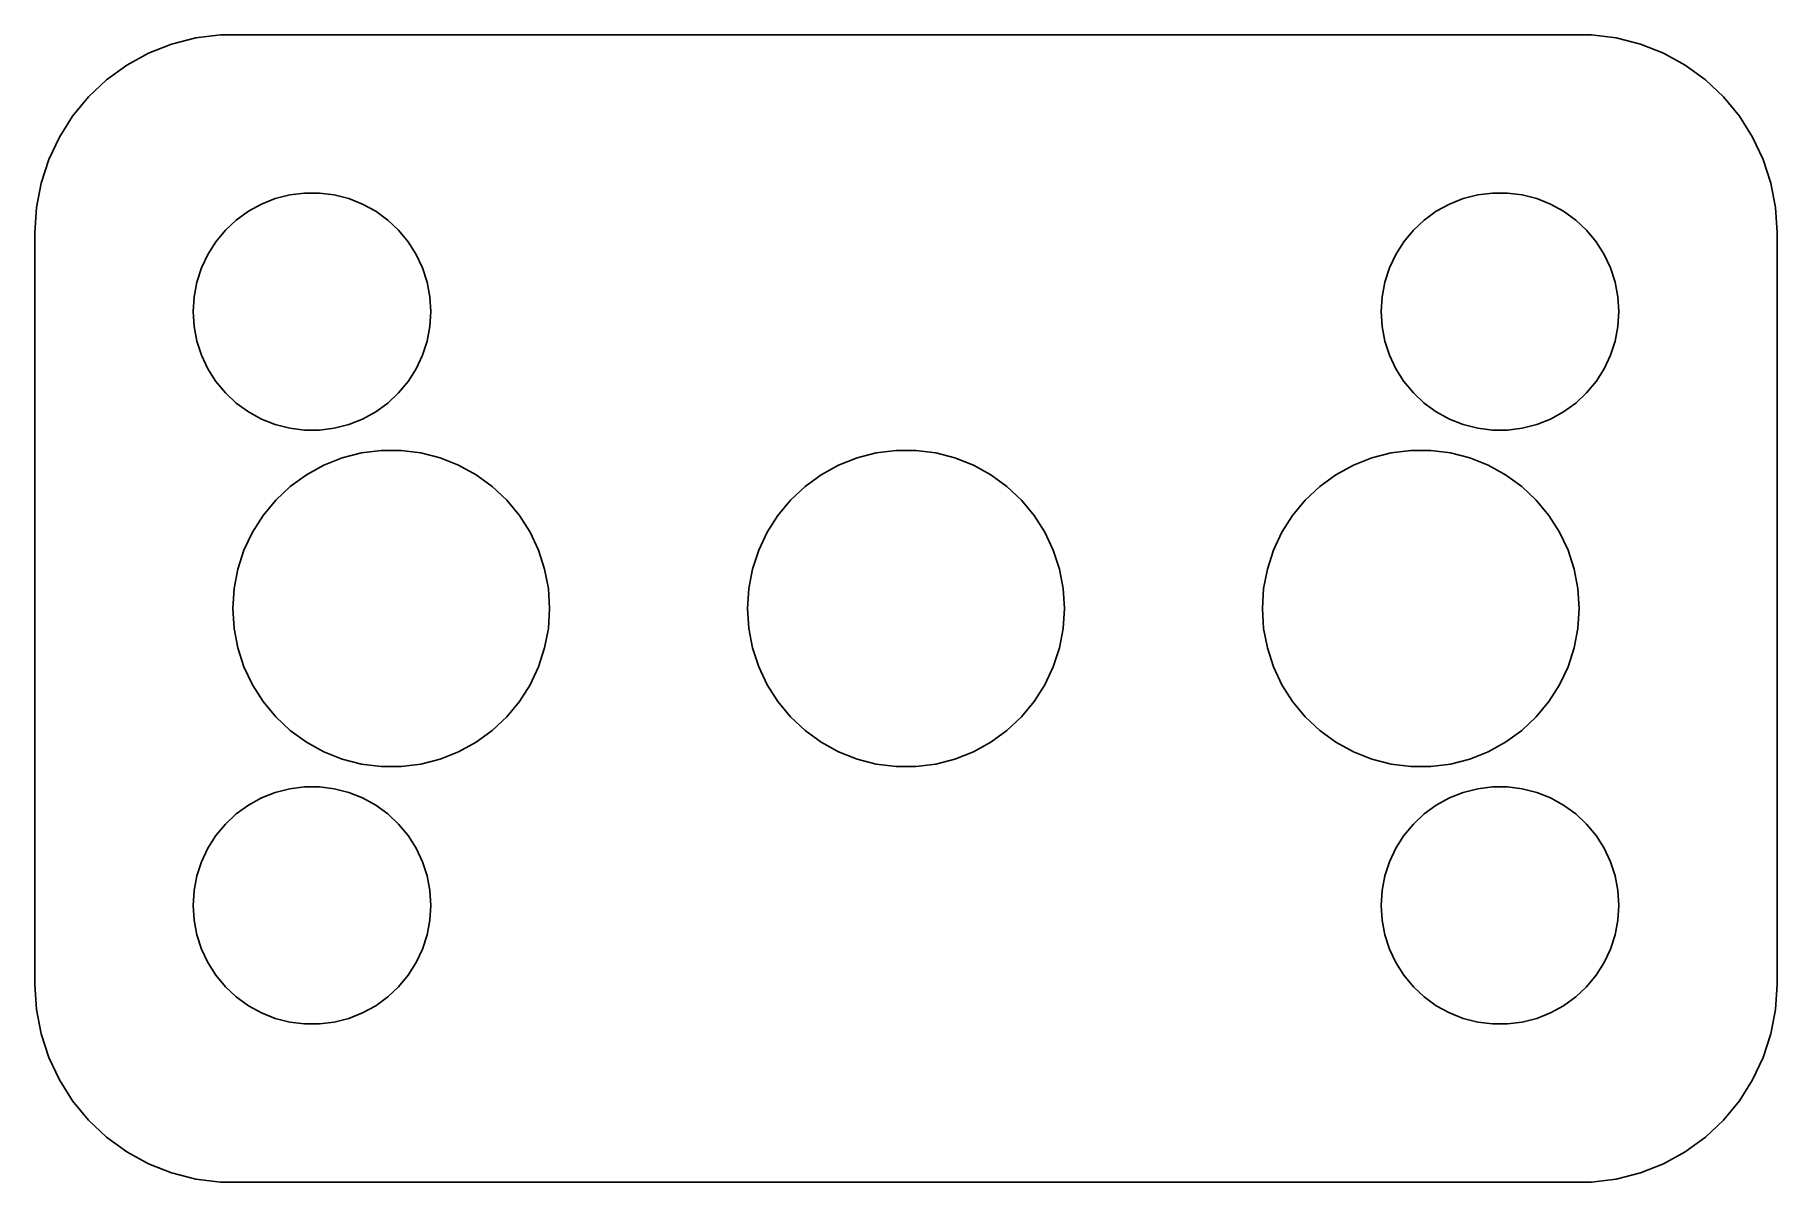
# Model space of a CAD drawing. Header units: metres. Extents: x -22 to 22, y -14.5 to 14.5.
import ezdxf

# ---------------------------------------------------------------- set-up
doc = ezdxf.new("R2010")
doc.units = ezdxf.units.M

msp = doc.modelspace()

# ---------------------------------------------------------------- linework, layer by layer
for p, q in [((-18.5451, 14.2553), (-19.1289, 14.0241)), ((-17.9369, 14.4114), (-18.5451, 14.2553)), ((-17.3139, 14.4901), (-17.9369, 14.4114)), ((17.3139, 14.4901), (-17.3139, 14.4901)), ((17.9369, 14.4114), (17.3139, 14.4901)), ((18.5451, 14.2553), (17.9369, 14.4114)), ((19.1289, 14.0241), (18.5451, 14.2553)), ((-19.6791, 13.7216), (-20.1871, 13.3526)), ((-19.1289, 14.0241), (-19.6791, 13.7216)), ((19.6791, 13.7216), (19.1289, 14.0241)), ((20.1871, 13.3526), (19.6791, 13.7216)), ((-20.1871, 13.3526), (-20.6448, 12.9227)), ((20.6448, 12.9227), (20.1871, 13.3526)), ((-20.6448, 12.9227), (-21.0451, 12.4389)), ((21.0451, 12.4389), (20.6448, 12.9227)), ((-21.0451, 12.4389), (-21.3815, 11.9088)), ((21.3815, 11.9088), (21.0451, 12.4389)), ((-21.3815, 11.9088), (-21.6489, 11.3406)), ((21.6489, 11.3406), (21.3815, 11.9088)), ((-21.6489, 11.3406), (-21.8429, 10.7434)), ((21.8429, 10.7434), (21.6489, 11.3406)), ((-21.8429, 10.7434), (-21.9606, 10.1267)), ((21.9606, 10.1267), (21.8429, 10.7434)), ((-21.9606, 10.1267), (-22, 9.5)), ((-16.6075, 10.033), (-16.2773, 10.2145)), ((-16.2773, 10.2145), (-15.927, 10.3532)), ((-15.927, 10.3532), (-15.5621, 10.4469)), ((-15.5621, 10.4469), (-15.1884, 10.4941)), ((-15.1884, 10.4941), (-14.8116, 10.4941)), ((-14.8116, 10.4941), (-14.4379, 10.4469)), ((-14.4379, 10.4469), (-14.0729, 10.3532)), ((-14.0729, 10.3532), (-13.7227, 10.2145)), ((-13.7227, 10.2145), (-13.3925, 10.033)), ((13.3925, 10.033), (13.7227, 10.2145)), ((13.7227, 10.2145), (14.0729, 10.3532)), ((14.0729, 10.3532), (14.4379, 10.4469)), ((14.4379, 10.4469), (14.8116, 10.4941)), ((14.8116, 10.4941), (15.1884, 10.4941)), ((15.1884, 10.4941), (15.5621, 10.4469)), ((15.5621, 10.4469), (15.927, 10.3532)), ((15.927, 10.3532), (16.2773, 10.2145)), ((16.2773, 10.2145), (16.6075, 10.033)), ((22, 9.5), (21.9606, 10.1267)), ((-17.1869, 9.55363), (-16.9123, 9.81154)), ((-16.9123, 9.81154), (-16.6075, 10.033)), ((-13.3925, 10.033), (-13.0877, 9.81154)), ((-13.0877, 9.81154), (-12.8131, 9.55363)), ((12.8131, 9.55363), (13.0877, 9.81154)), ((13.0877, 9.81154), (13.3925, 10.033)), ((16.6075, 10.033), (16.9123, 9.81154)), ((16.9123, 9.81154), (17.1869, 9.55363)), ((-22, 9.5), (-22, -9.5)), ((-17.6289, 8.94525), (-17.427, 9.26335)), ((-17.427, 9.26335), (-17.1869, 9.55363)), ((-12.8131, 9.55363), (-12.5729, 9.26335)), ((-12.5729, 9.26335), (-12.3711, 8.94525)), ((12.3711, 8.94525), (12.5729, 9.26335)), ((12.5729, 9.26335), (12.8131, 9.55363)), ((17.1869, 9.55363), (17.427, 9.26335)), ((17.427, 9.26335), (17.6289, 8.94525)), ((22, -9.5), (22, 9.5)), ((-17.7893, 8.60437), (-17.6289, 8.94525)), ((-12.3711, 8.94525), (-12.2107, 8.60437)), ((12.2107, 8.60437), (12.3711, 8.94525)), ((17.6289, 8.94525), (17.7893, 8.60437)), ((-17.9057, 8.24606), (-17.7893, 8.60437)), ((-12.2107, 8.60437), (-12.0942, 8.24606)), ((12.0942, 8.24606), (12.2107, 8.60437)), ((17.7893, 8.60437), (17.9057, 8.24606)), ((-17.9763, 7.87599), (-17.9057, 8.24606)), ((-12.0942, 8.24606), (-12.0237, 7.87599)), ((12.0237, 7.87599), (12.0942, 8.24606)), ((17.9057, 8.24606), (17.9763, 7.87599)), ((-18, 7.5), (-17.9763, 7.87599)), ((-17.9763, 7.12399), (-18, 7.5)), ((-12.0237, 7.87599), (-12, 7.5)), ((-12, 7.5), (-12.0237, 7.12399)), ((12, 7.5), (12.0237, 7.87599)), ((12.0237, 7.12399), (12, 7.5)), ((17.9763, 7.87599), (18, 7.5)), ((18, 7.5), (17.9763, 7.12399)), ((-17.9057, 6.75392), (-17.9763, 7.12399)), ((-12.0237, 7.12399), (-12.0942, 6.75392)), ((12.0942, 6.75392), (12.0237, 7.12399)), ((17.9763, 7.12399), (17.9057, 6.75392)), ((-17.7893, 6.39561), (-17.9057, 6.75392)), ((-12.0942, 6.75392), (-12.2107, 6.39561)), ((12.2107, 6.39561), (12.0942, 6.75392)), ((17.9057, 6.75392), (17.7893, 6.39561)), ((-17.6289, 6.05473), (-17.7893, 6.39561)), ((-12.2107, 6.39561), (-12.3711, 6.05473)), ((12.3711, 6.05473), (12.2107, 6.39561)), ((17.7893, 6.39561), (17.6289, 6.05473)), ((-17.427, 5.73663), (-17.6289, 6.05473)), ((-17.1869, 5.44635), (-17.427, 5.73663)), ((-12.5729, 5.73663), (-12.8131, 5.44635)), ((-12.3711, 6.05473), (-12.5729, 5.73663)), ((12.5729, 5.73663), (12.3711, 6.05473)), ((12.8131, 5.44635), (12.5729, 5.73663)), ((17.427, 5.73663), (17.1869, 5.44635)), ((17.6289, 6.05473), (17.427, 5.73663)), ((-16.9123, 5.18845), (-17.1869, 5.44635)), ((-12.8131, 5.44635), (-13.0877, 5.18845)), ((13.0877, 5.18845), (12.8131, 5.44635)), ((17.1869, 5.44635), (16.9123, 5.18845)), ((-16.6075, 4.96701), (-16.9123, 5.18845)), ((-16.2773, 4.78551), (-16.6075, 4.96701)), ((-13.3925, 4.96701), (-13.7227, 4.78551)), ((-13.0877, 5.18845), (-13.3925, 4.96701)), ((13.3925, 4.96701), (13.0877, 5.18845)), ((13.7227, 4.78551), (13.3925, 4.96701)), ((16.6075, 4.96701), (16.2773, 4.78551)), ((16.9123, 5.18845), (16.6075, 4.96701)), ((-15.927, 4.64682), (-16.2773, 4.78551)), ((-15.5621, 4.55313), (-15.927, 4.64682)), ((-15.1884, 4.50591), (-15.5621, 4.55313)), ((-14.8116, 4.50591), (-15.1884, 4.50591)), ((-14.4379, 4.55313), (-14.8116, 4.50591)), ((-14.0729, 4.64682), (-14.4379, 4.55313)), ((-13.7227, 4.78551), (-14.0729, 4.64682)), ((14.0729, 4.64682), (13.7227, 4.78551)), ((14.4379, 4.55313), (14.0729, 4.64682)), ((14.8116, 4.50591), (14.4379, 4.55313)), ((15.1884, 4.50591), (14.8116, 4.50591)), ((15.5621, 4.55313), (15.1884, 4.50591)), ((15.927, 4.64682), (15.5621, 4.55313)), ((16.2773, 4.78551), (15.927, 4.64682)), ((-13.7495, 3.92914), (-13.2512, 3.9921)), ((-13.2512, 3.9921), (-12.7488, 3.9921)), ((-12.7488, 3.9921), (-12.2505, 3.92914)), ((-0.749512, 3.92914), (-0.25116, 3.9921)), ((-0.25116, 3.9921), (0.25116, 3.9921)), ((0.25116, 3.9921), (0.749512, 3.92914)), ((12.2505, 3.92914), (12.7488, 3.9921)), ((12.7488, 3.9921), (13.2512, 3.9921)), ((13.2512, 3.9921), (13.7495, 3.92914)), ((-15.1433, 3.3773), (-14.7031, 3.61929)), ((-14.7031, 3.61929), (-14.2361, 3.80421)), ((-14.2361, 3.80421), (-13.7495, 3.92914)), ((-12.2505, 3.92914), (-11.7639, 3.80421)), ((-11.7639, 3.80421), (-11.2969, 3.61929)), ((-11.2969, 3.61929), (-10.8567, 3.3773)), ((-2.1433, 3.3773), (-1.70311, 3.61929)), ((-1.70311, 3.61929), (-1.23605, 3.80421)), ((-1.23605, 3.80421), (-0.749512, 3.92914)), ((0.749512, 3.92914), (1.23605, 3.80421)), ((1.23605, 3.80421), (1.70311, 3.61929)), ((1.70311, 3.61929), (2.1433, 3.3773)), ((10.8567, 3.3773), (11.2969, 3.61929)), ((11.2969, 3.61929), (11.7639, 3.80421)), ((11.7639, 3.80421), (12.2505, 3.92914)), ((13.7495, 3.92914), (14.2361, 3.80421)), ((14.2361, 3.80421), (14.7031, 3.61929)), ((14.7031, 3.61929), (15.1433, 3.3773)), ((-15.9159, 2.73817), (-15.5497, 3.08205)), ((-15.5497, 3.08205), (-15.1433, 3.3773)), ((-10.8567, 3.3773), (-10.4503, 3.08205)), ((-10.4503, 3.08205), (-10.0841, 2.73817)), ((-2.91586, 2.73817), (-2.54968, 3.08205)), ((-2.54968, 3.08205), (-2.1433, 3.3773)), ((2.1433, 3.3773), (2.54968, 3.08205)), ((2.54968, 3.08205), (2.91586, 2.73817)), ((10.0841, 2.73817), (10.4503, 3.08205)), ((10.4503, 3.08205), (10.8567, 3.3773)), ((15.1433, 3.3773), (15.5497, 3.08205)), ((15.5497, 3.08205), (15.9159, 2.73817)), ((-16.2361, 2.35114), (-15.9159, 2.73817)), ((-10.0841, 2.73817), (-9.76393, 2.35114)), ((-3.23605, 2.35114), (-2.91586, 2.73817)), ((2.91586, 2.73817), (3.23605, 2.35114)), ((9.76393, 2.35114), (10.0841, 2.73817)), ((15.9159, 2.73817), (16.2361, 2.35114)), ((-16.5052, 1.927), (-16.2361, 2.35114)), ((-9.76393, 2.35114), (-9.49477, 1.927)), ((-3.50522, 1.927), (-3.23605, 2.35114)), ((3.23605, 2.35114), (3.50522, 1.927)), ((9.49477, 1.927), (9.76393, 2.35114)), ((16.2361, 2.35114), (16.5052, 1.927)), ((-16.7191, 1.47249), (-16.5052, 1.927)), ((-9.49477, 1.927), (-9.28088, 1.47249)), ((-3.7191, 1.47249), (-3.50522, 1.927)), ((3.50522, 1.927), (3.7191, 1.47249)), ((9.28088, 1.47249), (9.49477, 1.927)), ((16.5052, 1.927), (16.7191, 1.47249)), ((-16.8743, 0.994751), (-16.7191, 1.47249)), ((-9.28088, 1.47249), (-9.12566, 0.994751)), ((-3.87433, 0.994751), (-3.7191, 1.47249)), ((3.7191, 1.47249), (3.87433, 0.994751)), ((9.12566, 0.994751), (9.28088, 1.47249)), ((16.7191, 1.47249), (16.8743, 0.994751)), ((-16.9684, 0.501328), (-16.8743, 0.994751)), ((-9.12566, 0.994751), (-9.03154, 0.501328)), ((-3.96844, 0.501328), (-3.87433, 0.994751)), ((3.87433, 0.994751), (3.96844, 0.501328)), ((9.03154, 0.501328), (9.12566, 0.994751)), ((16.8743, 0.994751), (16.9684, 0.501328)), ((-17, 0), (-16.9684, 0.501328)), ((-9.03154, 0.501328), (-9, 0)), ((-4, 0), (-3.96844, 0.501328)), ((3.96844, 0.501328), (4, 0)), ((9, 0), (9.03154, 0.501328)), ((16.9684, 0.501328), (17, 0)), ((-16.9684, -0.501328), (-17, 0)), ((-9, 0), (-9.03154, -0.501328)), ((-3.96844, -0.501328), (-4, 0)), ((4, 0), (3.96844, -0.501328)), ((9.03154, -0.501328), (9, 0)), ((17, 0), (16.9684, -0.501328)), ((-16.8743, -0.994751), (-16.9684, -0.501328)), ((-9.03154, -0.501328), (-9.12566, -0.994751)), ((-3.87433, -0.994751), (-3.96844, -0.501328)), ((3.96844, -0.501328), (3.87433, -0.994751)), ((9.12566, -0.994751), (9.03154, -0.501328)), ((16.9684, -0.501328), (16.8743, -0.994751)), ((-16.7191, -1.47249), (-16.8743, -0.994751)), ((-9.12566, -0.994751), (-9.28088, -1.47249)), ((-3.7191, -1.47249), (-3.87433, -0.994751)), ((3.87433, -0.994751), (3.7191, -1.47249)), ((9.28088, -1.47249), (9.12566, -0.994751)), ((16.8743, -0.994751), (16.7191, -1.47249)), ((-16.5052, -1.927), (-16.7191, -1.47249)), ((-9.28088, -1.47249), (-9.49477, -1.927)), ((-3.50522, -1.927), (-3.7191, -1.47249)), ((3.7191, -1.47249), (3.50522, -1.927)), ((9.49477, -1.927), (9.28088, -1.47249)), ((16.7191, -1.47249), (16.5052, -1.927)), ((-16.2361, -2.35114), (-16.5052, -1.927)), ((-9.49477, -1.927), (-9.76393, -2.35114)), ((-3.23605, -2.35114), (-3.50522, -1.927)), ((3.50522, -1.927), (3.23605, -2.35114)), ((9.76393, -2.35114), (9.49477, -1.927)), ((16.5052, -1.927), (16.2361, -2.35114)), ((-15.9159, -2.73817), (-16.2361, -2.35114)), ((-9.76393, -2.35114), (-10.0841, -2.73817)), ((-2.91586, -2.73817), (-3.23605, -2.35114)), ((3.23605, -2.35114), (2.91586, -2.73817)), ((10.0841, -2.73817), (9.76393, -2.35114)), ((16.2361, -2.35114), (15.9159, -2.73817)), ((-15.5497, -3.08205), (-15.9159, -2.73817)), ((-10.0841, -2.73817), (-10.4503, -3.08205)), ((-2.54968, -3.08205), (-2.91586, -2.73817)), ((2.91586, -2.73817), (2.54968, -3.08205)), ((10.4503, -3.08205), (10.0841, -2.73817)), ((15.9159, -2.73817), (15.5497, -3.08205)), ((-15.1433, -3.3773), (-15.5497, -3.08205)), ((-14.7031, -3.61929), (-15.1433, -3.3773)), ((-10.8567, -3.3773), (-11.2969, -3.61929)), ((-10.4503, -3.08205), (-10.8567, -3.3773)), ((-2.1433, -3.3773), (-2.54968, -3.08205)), ((-1.70311, -3.61929), (-2.1433, -3.3773)), ((2.1433, -3.3773), (1.70311, -3.61929)), ((2.54968, -3.08205), (2.1433, -3.3773)), ((10.8567, -3.3773), (10.4503, -3.08205)), ((11.2969, -3.61929), (10.8567, -3.3773)), ((15.1433, -3.3773), (14.7031, -3.61929)), ((15.5497, -3.08205), (15.1433, -3.3773)), ((-14.2361, -3.80421), (-14.7031, -3.61929)), ((-13.7495, -3.92914), (-14.2361, -3.80421)), ((-13.2512, -3.9921), (-13.7495, -3.92914)), ((-12.2505, -3.92914), (-12.7488, -3.9921)), ((-11.7639, -3.80421), (-12.2505, -3.92914)), ((-11.2969, -3.61929), (-11.7639, -3.80421)), ((-1.23605, -3.80421), (-1.70311, -3.61929)), ((-0.749512, -3.92914), (-1.23605, -3.80421)), ((-0.25116, -3.9921), (-0.749512, -3.92914)), ((0.749512, -3.92914), (0.25116, -3.9921)), ((1.23605, -3.80421), (0.749512, -3.92914)), ((1.70311, -3.61929), (1.23605, -3.80421)), ((11.7639, -3.80421), (11.2969, -3.61929)), ((12.2505, -3.92914), (11.7639, -3.80421)), ((12.7488, -3.9921), (12.2505, -3.92914)), ((13.7495, -3.92914), (13.2512, -3.9921)), ((14.2361, -3.80421), (13.7495, -3.92914)), ((14.7031, -3.61929), (14.2361, -3.80421)), ((-12.7488, -3.9921), (-13.2512, -3.9921)), ((0.25116, -3.9921), (-0.25116, -3.9921)), ((13.2512, -3.9921), (12.7488, -3.9921)), ((-16.6075, -4.96701), (-16.2773, -4.78551)), ((-16.2773, -4.78551), (-15.927, -4.64682)), ((-15.927, -4.64682), (-15.5621, -4.55313)), ((-15.5621, -4.55313), (-15.1884, -4.50591)), ((-15.1884, -4.50591), (-14.8116, -4.50591)), ((-14.8116, -4.50591), (-14.4379, -4.55313)), ((-14.4379, -4.55313), (-14.0729, -4.64682)), ((-14.0729, -4.64682), (-13.7227, -4.78551)), ((-13.7227, -4.78551), (-13.3925, -4.96701)), ((13.3925, -4.96701), (13.7227, -4.78551)), ((13.7227, -4.78551), (14.0729, -4.64682)), ((14.0729, -4.64682), (14.4379, -4.55313)), ((14.4379, -4.55313), (14.8116, -4.50591)), ((14.8116, -4.50591), (15.1884, -4.50591)), ((15.1884, -4.50591), (15.5621, -4.55313)), ((15.5621, -4.55313), (15.927, -4.64682)), ((15.927, -4.64682), (16.2773, -4.78551)), ((16.2773, -4.78551), (16.6075, -4.96701)), ((-17.1869, -5.44635), (-16.9123, -5.18845)), ((-16.9123, -5.18845), (-16.6075, -4.96701)), ((-13.3925, -4.96701), (-13.0877, -5.18845)), ((-13.0877, -5.18845), (-12.8131, -5.44635)), ((12.8131, -5.44635), (13.0877, -5.18845)), ((13.0877, -5.18845), (13.3925, -4.96701)), ((16.6075, -4.96701), (16.9123, -5.18845)), ((16.9123, -5.18845), (17.1869, -5.44635)), ((-17.427, -5.73663), (-17.1869, -5.44635)), ((-12.8131, -5.44635), (-12.5729, -5.73663)), ((12.5729, -5.73663), (12.8131, -5.44635)), ((17.1869, -5.44635), (17.427, -5.73663)), ((-17.7893, -6.39561), (-17.6289, -6.05473)), ((-17.6289, -6.05473), (-17.427, -5.73663)), ((-12.5729, -5.73663), (-12.3711, -6.05473)), ((-12.3711, -6.05473), (-12.2107, -6.39561)), ((12.2107, -6.39561), (12.3711, -6.05473)), ((12.3711, -6.05473), (12.5729, -5.73663)), ((17.427, -5.73663), (17.6289, -6.05473)), ((17.6289, -6.05473), (17.7893, -6.39561)), ((-17.9057, -6.75392), (-17.7893, -6.39561)), ((-12.2107, -6.39561), (-12.0942, -6.75392)), ((12.0942, -6.75392), (12.2107, -6.39561)), ((17.7893, -6.39561), (17.9057, -6.75392)), ((-17.9763, -7.12399), (-17.9057, -6.75392)), ((-12.0942, -6.75392), (-12.0237, -7.12399)), ((12.0237, -7.12399), (12.0942, -6.75392)), ((17.9057, -6.75392), (17.9763, -7.12399)), ((-18, -7.5), (-17.9763, -7.12399)), ((-12.0237, -7.12399), (-12, -7.5)), ((12, -7.5), (12.0237, -7.12399)), ((17.9763, -7.12399), (18, -7.5)), ((-17.9763, -7.87599), (-18, -7.5)), ((-17.9057, -8.24606), (-17.9763, -7.87599)), ((-12.0237, -7.87599), (-12.0942, -8.24606)), ((-12, -7.5), (-12.0237, -7.87599)), ((12.0237, -7.87599), (12, -7.5)), ((12.0942, -8.24606), (12.0237, -7.87599)), ((17.9763, -7.87599), (17.9057, -8.24606)), ((18, -7.5), (17.9763, -7.87599)), ((-17.7893, -8.60437), (-17.9057, -8.24606)), ((-12.0942, -8.24606), (-12.2107, -8.60437)), ((12.2107, -8.60437), (12.0942, -8.24606)), ((17.9057, -8.24606), (17.7893, -8.60437)), ((-17.6289, -8.94525), (-17.7893, -8.60437)), ((-12.2107, -8.60437), (-12.3711, -8.94525)), ((12.3711, -8.94525), (12.2107, -8.60437)), ((17.7893, -8.60437), (17.6289, -8.94525)), ((-17.427, -9.26335), (-17.6289, -8.94525)), ((-12.3711, -8.94525), (-12.5729, -9.26335)), ((12.5729, -9.26335), (12.3711, -8.94525)), ((17.6289, -8.94525), (17.427, -9.26335)), ((-22, -9.5), (-21.9606, -10.1267)), ((-17.1869, -9.55363), (-17.427, -9.26335)), ((-16.9123, -9.81154), (-17.1869, -9.55363)), ((-12.8131, -9.55363), (-13.0877, -9.81154)), ((-12.5729, -9.26335), (-12.8131, -9.55363)), ((12.8131, -9.55363), (12.5729, -9.26335)), ((13.0877, -9.81154), (12.8131, -9.55363)), ((17.1869, -9.55363), (16.9123, -9.81154)), ((17.427, -9.26335), (17.1869, -9.55363)), ((21.9606, -10.1267), (22, -9.5)), ((-16.6075, -10.033), (-16.9123, -9.81154)), ((-16.2773, -10.2145), (-16.6075, -10.033)), ((-13.3925, -10.033), (-13.7227, -10.2145)), ((-13.0877, -9.81154), (-13.3925, -10.033)), ((13.3925, -10.033), (13.0877, -9.81154)), ((13.7227, -10.2145), (13.3925, -10.033)), ((16.6075, -10.033), (16.2773, -10.2145)), ((16.9123, -9.81154), (16.6075, -10.033)), ((-21.9606, -10.1267), (-21.8429, -10.7434)), ((-15.927, -10.3532), (-16.2773, -10.2145)), ((-15.5621, -10.4469), (-15.927, -10.3532)), ((-15.1884, -10.4941), (-15.5621, -10.4469)), ((-14.8116, -10.4941), (-15.1884, -10.4941)), ((-14.4379, -10.4469), (-14.8116, -10.4941)), ((-14.0729, -10.3532), (-14.4379, -10.4469)), ((-13.7227, -10.2145), (-14.0729, -10.3532)), ((14.0729, -10.3532), (13.7227, -10.2145)), ((14.4379, -10.4469), (14.0729, -10.3532)), ((14.8116, -10.4941), (14.4379, -10.4469)), ((15.1884, -10.4941), (14.8116, -10.4941)), ((15.5621, -10.4469), (15.1884, -10.4941)), ((15.927, -10.3532), (15.5621, -10.4469)), ((16.2773, -10.2145), (15.927, -10.3532)), ((21.8429, -10.7434), (21.9606, -10.1267)), ((-21.8429, -10.7434), (-21.6489, -11.3406)), ((21.6489, -11.3406), (21.8429, -10.7434)), ((-21.6489, -11.3406), (-21.3815, -11.9088)), ((21.3815, -11.9088), (21.6489, -11.3406)), ((-21.3815, -11.9088), (-21.0451, -12.4389)), ((21.0451, -12.4389), (21.3815, -11.9088)), ((-21.0451, -12.4389), (-20.6448, -12.9227)), ((20.6448, -12.9227), (21.0451, -12.4389)), ((-20.6448, -12.9227), (-20.1871, -13.3526)), ((20.1871, -13.3526), (20.6448, -12.9227)), ((-20.1871, -13.3526), (-19.6791, -13.7216)), ((19.6791, -13.7216), (20.1871, -13.3526)), ((-19.6791, -13.7216), (-19.1289, -14.0241)), ((-19.1289, -14.0241), (-18.5451, -14.2553)), ((18.5451, -14.2553), (19.1289, -14.0241)), ((19.1289, -14.0241), (19.6791, -13.7216)), ((-18.5451, -14.2553), (-17.9369, -14.4114)), ((-17.9369, -14.4114), (-17.3139, -14.4901)), ((-17.3139, -14.4901), (17.3139, -14.4901)), ((17.3139, -14.4901), (17.9369, -14.4114)), ((17.9369, -14.4114), (18.5451, -14.2553))]:
    msp.add_line(p, q)

doc.saveas('drawing.dxf')
